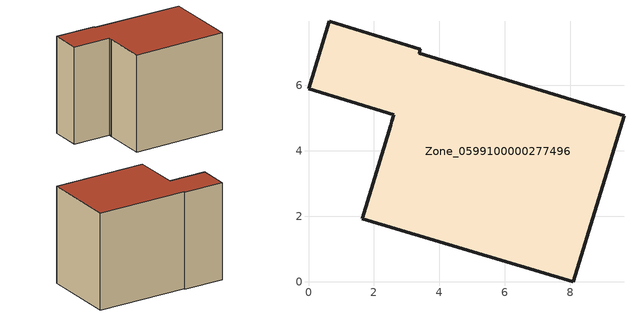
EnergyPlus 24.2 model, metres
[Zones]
Zone_0599100000277496
 floor ground (C_G): 2.61,5.1 0,5.9 0.63,7.96 3.42,7.1 3.38,6.99 9.65,5.07 8.1,0 1.64,1.92 2.51,4.79 2.55,4.91 z0
 wall outside (C_F): 8.1,0 9.65,5.07 3.38,6.99 3.42,7.1 0.63,7.96 0,5.9 2.61,5.1 2.55,4.91 2.51,4.79 1.64,1.92 8.1,0 z0:6.95
 roof outside (C_R): 2.61,5.1 2.55,4.91 2.51,4.79 1.64,1.92 8.1,0 9.65,5.07 3.38,6.99 3.42,7.1 0.63,7.96 0,5.9 z6.95
[BUILDING]
Pand.0599100000277496: North Axis=0; Terrain=City; Loads Convergence Tolerance Value=0.04; Temperature Convergence Tolerance Value=0.4; Solar Distribution=FullExterior; Maximum Number of Warmup Days=25; Minimum Number of Warmup Days=1
[Site:Location]
Rotterdam.The.Hague.AP_ZH_NLD Design_Conditions: Latitude=51.96; Longitude=4.45; Time Zone=1; Elevation=-4.5
[SITE:GROUNDTEMPERATURE:BUILDINGSURFACE]
18, 18, 18, 18, 18, 18, 18, 18, 18, 18, 18, 18
[MATERIAL] Thermal Absorptance=0.9; Solar Absorptance=0.7; Visible Absorptance=0.7
Name | Roughness | Thickness | Conductivity | Density | Specific Heat
G.TC.1946 | MediumSmooth | 0.15 | 1 | 540 | 1210
F.TC.1946 | Rough | 0.3 | 0.857143 | 1920 | 840
R.TC.1946 | MediumRough | 0.2 | 0.909091 | 1500 | 1000
[CONSTRUCTION]
C_G: G.TC.1946
C_F: F.TC.1946
C_R: R.TC.1946
[ZONE]
Zone_0599100000277496: Type=1; Multiplier=1; Ceiling Height=Autocalculate; Volume=Autocalculate; Floor Area=autocalculate; Part of Total Floor Area=Yes
[ZONEINFILTRATION:DESIGNFLOWRATE]
Infil_Zone_0599100000277496: Zone or ZoneList or Space or SpaceList=Zone_0599100000277496; Schedule=AlwaysOn; Design Flow Rate Calculation Method=Flow/Area; Flow Rate per Floor Area=0.003; Constant Term Coefficient=1; Temperature Term Coefficient=0; Velocity Term Coefficient=0; Velocity Squared Term Coefficient=0
[HVACTEMPLATE:ZONE:IDEALLOADSAIRSYSTEM]
Zone_0599100000277496: Maximum Heating Supply Air Temperature=50; Minimum Cooling Supply Air Temperature=13; Maximum Heating Supply Air Humidity Ratio=0.0156; Minimum Cooling Supply Air Humidity Ratio=0.0077; Heating Limit=NoLimit; Cooling Limit=NoLimit; Dehumidification Control Type=ConstantSensibleHeatRatio; Cooling Sensible Heat Ratio=0.7; Dehumidification Setpoint=60; Humidification Control Type=None; Humidification Setpoint=30; Outdoor Air Method=None; Outdoor Air Flow Rate per Person=0.00944; Outdoor Air Flow Rate per Zone Floor Area=0; Outdoor Air Flow Rate per Zone=0; Demand Controlled Ventilation Type=None; Outdoor Air Economizer Type=NoEconomizer; Heat Recovery Type=None; Sensible Heat Recovery Effectiveness=0.7; Latent Heat Recovery Effectiveness=0.65
[ZONECONTROL:THERMOSTAT]
ThermostatControl_Zone_0599100000277496: Zone or ZoneList=Zone_0599100000277496; Control Type Schedule=DualSetpointControlType; Control 1=Thermostat_Zone_0599100000277496; Temperature Difference Between Cutout And Setpoint=0
[THERMOSTATSETPOINT:DUALSETPOINT]
Thermostat_Zone_0599100000277496: Heating Setpoint Temperature Schedule=HeatingSetpoint_Zone_0599100000277496; Cooling Setpoint Temperature Schedule=CoolingSetpoint_Zone_0599100000277496
[SCHEDULE:COMPACT]
HeatingSetpoint_Zone_0599100000277496: Through: 12/31, For: AllDays, Until: 24:00, 21
CoolingSetpoint_Zone_0599100000277496: Through: 12/31, For: AllDays, Until: 24:00, 24
DualSetpointControlType: Through: 12/31, For: AllDays, Until: 24:00, 4
AlwaysOn: Through: 12/31, For: AllDays, Until: 24:00, 1
